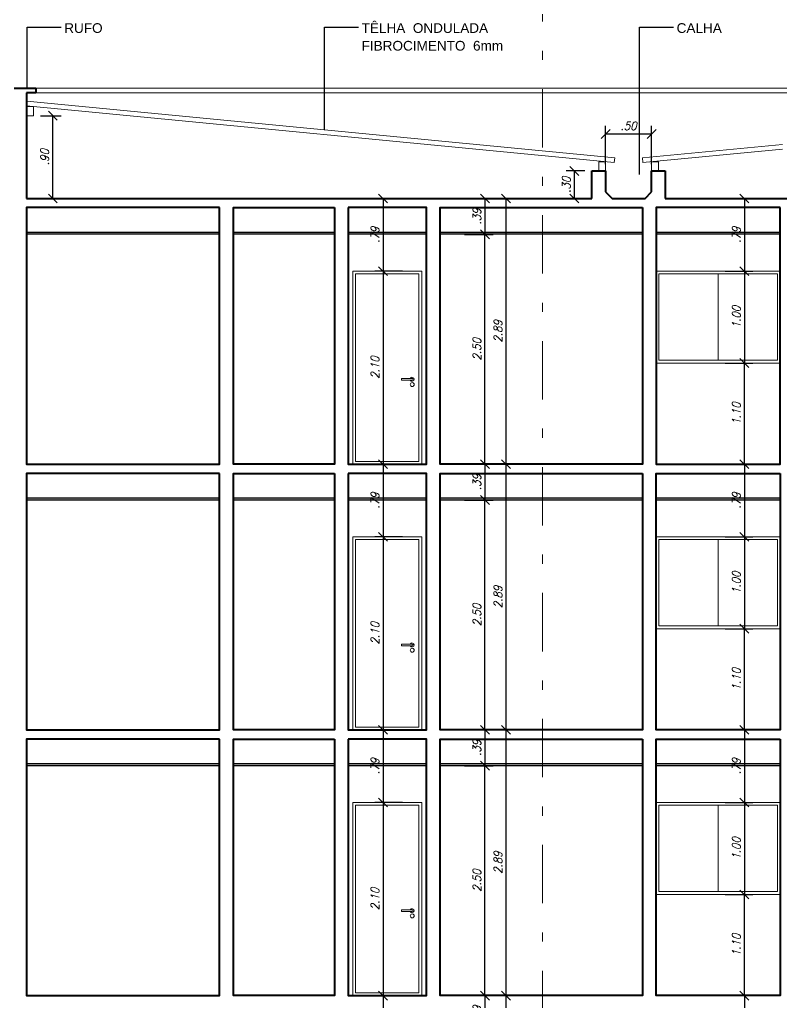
# Model space of a CAD drawing. Header units: millimetres. Extents: x 1865 to 2133, y 1062 to 1142.
# Drawn here: x 1879.64 to 1887.92, y 1119.14 to 1129.83 of the extents above; entities that cross this region are included whole.
import ezdxf

# ---------------------------------------------------------------- set-up
doc = ezdxf.new("R2010")
doc.units = ezdxf.units.MM
doc.header["$PDMODE"] = 35
doc.linetypes.add('DASHDOT', pattern=[25.4, 12.7, -6.35, 0, -6.35])
for name, color, linetype, lineweight in [('COBERTA', 34, 'Continuous', 9), ('Cota', 7, 'Continuous', 9), ('ESQ_INTER', 250, 'Continuous', 9), ('ESQUADRIAS', 250, 'Continuous', 9), ('Plarga', 7, 'Continuous', 40), ('texto', 7, 'Continuous', 13)]:
    doc.layers.add(name, color=color, linetype=linetype, lineweight=lineweight)
doc.layers.add('FÔRRO DE GÊSSO', color=133, linetype='Continuous')
doc.styles.add('arial', font='arial.ttf')
doc.styles.add('romans15', font='romans.shx', dxfattribs={"width": 0.9, "oblique": 15})
doc.dimstyles.new('COTA_50', dxfattribs={"dimscale": 0.5, "dimtxt": 0.181, "dimasz": 0.193, "dimexe": 0.18, "dimexo": 0.15, "dimgap": 0.085, "dimtad": 1, "dimzin": 4, "dimdsep": 46, "dimtxsty": 'romans15', "dimblk1": 'OBLIQUE', "dimblk2": 'OBLIQUE', "dimsah": 1, "dimcen": 0.09, "dimclrd": 256, "dimclre": 256, "dimclrt": 256, "dimadec": 0, "dimazin": 0, "dimtfac": 1, "dimtmove": 2, "dimatfit": 3, "dimldrblk": 'NONE', "dimfxl": 1, "dimtolj": 1, "dimtzin": 1, "dimarcsym": 0})

# ---------------------------------------------------------------- blocks, each defined once
blk = doc.blocks.new('_OBLIQUE')
at = {"color": 0, "linetype": 'ByBlock'}
blk.add_line((-0.5, -0.5), (0.5, 0.5), dxfattribs=at)
blk = doc.blocks.new('*D532')
at = {"layer": 'Cota', "lineweight": -2, "transparency": 16777216}
for p, q in [((1887.312, 1127.092), (1887.612, 1127.092)), ((1887.522, 1127.092), (1887.522, 1126.092)), ((1887.312, 1126.092), (1887.612, 1126.092))]:
    blk.add_line(p, q, dxfattribs=at)
at = {"layer": 'Defpoints', "color": 0, "lineweight": 30, "transparency": 16777216}
for p in [(1887.237, 1127.092), (1887.237, 1126.092), (1887.522, 1126.092)]:
    blk.add_point(p, dxfattribs=at)
at = {"layer": 'Cota', "lineweight": -2, "transparency": 16777216, "xscale": 0.0965, "yscale": 0.0965, "zscale": 0.0965}
for p, rotation in [((1887.522, 1127.092), 90), ((1887.522, 1126.092), 270)]:
    blk.add_blockref('_OBLIQUE', p, dxfattribs=dict(at, rotation=rotation))
at = {"layer": 'Cota', "transparency": 16777216, "insert": (1887.434, 1126.592), "char_height": 0.0905, "attachment_point": 5, "rotation": 90, "style": 'romans15'}
blk.add_mtext('\\A1;1.00', dxfattribs=at)
blk = doc.blocks.new('_None')
blk = doc.blocks.new('*D533')
at = {"layer": 'Cota', "lineweight": -2, "transparency": 16777216}
for p, q in [((1887.312, 1126.092), (1887.612, 1126.092)), ((1887.522, 1124.992), (1887.522, 1126.092)), ((1887.312, 1124.992), (1887.612, 1124.992))]:
    blk.add_line(p, q, dxfattribs=at)
at = {"layer": 'Defpoints', "color": 0, "lineweight": 30, "transparency": 16777216}
for p in [(1887.237, 1126.092), (1887.522, 1126.092), (1887.237, 1124.992)]:
    blk.add_point(p, dxfattribs=at)
at = {"layer": 'Cota', "lineweight": -2, "transparency": 16777216, "xscale": 0.0965, "yscale": 0.0965, "zscale": 0.0965}
for p, rotation in [((1887.522, 1126.092), 90), ((1887.522, 1124.992), 270)]:
    blk.add_blockref('_OBLIQUE', p, dxfattribs=dict(at, rotation=rotation))
at = {"layer": 'Cota', "transparency": 16777216, "insert": (1887.434, 1125.542), "char_height": 0.0905, "attachment_point": 5, "rotation": 90, "style": 'romans15'}
blk.add_mtext('\\A1;1.10', dxfattribs=at)
blk = doc.blocks.new('*D534')
at = {"layer": 'Cota', "lineweight": -2, "transparency": 16777216}
for p, q in [((1887.312, 1127.882), (1887.612, 1127.882)), ((1887.522, 1127.882), (1887.522, 1127.092)), ((1887.312, 1127.092), (1887.612, 1127.092))]:
    blk.add_line(p, q, dxfattribs=at)
at = {"layer": 'Defpoints', "color": 0, "lineweight": 30, "transparency": 16777216}
for p in [(1887.237, 1127.882), (1887.237, 1127.092), (1887.522, 1127.092)]:
    blk.add_point(p, dxfattribs=at)
at = {"layer": 'Cota', "lineweight": -2, "transparency": 16777216, "xscale": 0.0965, "yscale": 0.0965, "zscale": 0.0965}
for p, rotation in [((1887.522, 1127.882), 90), ((1887.522, 1127.092), 270)]:
    blk.add_blockref('_OBLIQUE', p, dxfattribs=dict(at, rotation=rotation))
at = {"layer": 'Cota', "transparency": 16777216, "insert": (1887.434, 1127.487), "char_height": 0.0905, "attachment_point": 5, "rotation": 90, "style": 'romans15'}
blk.add_mtext('\\A1;.79', dxfattribs=at)
blk = doc.blocks.new('*D541')
at = {"layer": 'Cota', "lineweight": -2, "transparency": 16777216}
for p, q in [((1887.312, 1124.202), (1887.612, 1124.202)), ((1887.522, 1124.202), (1887.522, 1123.202)), ((1887.312, 1123.202), (1887.612, 1123.202))]:
    blk.add_line(p, q, dxfattribs=at)
at = {"layer": 'Defpoints', "color": 0, "transparency": 16777216}
for p in [(1887.237, 1124.202), (1887.237, 1123.202), (1887.522, 1123.202)]:
    blk.add_point(p, dxfattribs=at)
at = {"layer": 'Cota', "lineweight": -2, "transparency": 16777216, "xscale": 0.0965, "yscale": 0.0965, "zscale": 0.0965}
for p, rotation in [((1887.522, 1124.202), 90), ((1887.522, 1123.202), 270)]:
    blk.add_blockref('_OBLIQUE', p, dxfattribs=dict(at, rotation=rotation))
at = {"layer": 'Cota', "transparency": 16777216, "insert": (1887.434, 1123.702), "char_height": 0.0905, "attachment_point": 5, "rotation": 90, "style": 'romans15'}
blk.add_mtext('\\A1;1.00', dxfattribs=at)
blk = doc.blocks.new('*D542')
at = {"layer": 'Cota', "lineweight": -2, "transparency": 16777216}
for p, q in [((1887.312, 1123.202), (1887.612, 1123.202)), ((1887.522, 1122.102), (1887.522, 1123.202)), ((1887.312, 1122.102), (1887.612, 1122.102))]:
    blk.add_line(p, q, dxfattribs=at)
at = {"layer": 'Defpoints', "color": 0, "transparency": 16777216}
for p in [(1887.237, 1123.202), (1887.522, 1123.202), (1887.237, 1122.102)]:
    blk.add_point(p, dxfattribs=at)
at = {"layer": 'Cota', "lineweight": -2, "transparency": 16777216, "xscale": 0.0965, "yscale": 0.0965, "zscale": 0.0965}
for p, rotation in [((1887.522, 1123.202), 90), ((1887.522, 1122.102), 270)]:
    blk.add_blockref('_OBLIQUE', p, dxfattribs=dict(at, rotation=rotation))
at = {"layer": 'Cota', "transparency": 16777216, "insert": (1887.434, 1122.652), "char_height": 0.0905, "attachment_point": 5, "rotation": 90, "style": 'romans15'}
blk.add_mtext('\\A1;1.10', dxfattribs=at)
blk = doc.blocks.new('*D543')
at = {"layer": 'Cota', "lineweight": -2, "transparency": 16777216}
for p, q in [((1887.312, 1124.992), (1887.612, 1124.992)), ((1887.522, 1124.992), (1887.522, 1124.202)), ((1887.312, 1124.202), (1887.612, 1124.202))]:
    blk.add_line(p, q, dxfattribs=at)
at = {"layer": 'Defpoints', "color": 0, "transparency": 16777216}
for p in [(1887.237, 1124.992), (1887.237, 1124.202), (1887.522, 1124.202)]:
    blk.add_point(p, dxfattribs=at)
at = {"layer": 'Cota', "lineweight": -2, "transparency": 16777216, "xscale": 0.0965, "yscale": 0.0965, "zscale": 0.0965}
for p, rotation in [((1887.522, 1124.992), 90), ((1887.522, 1124.202), 270)]:
    blk.add_blockref('_OBLIQUE', p, dxfattribs=dict(at, rotation=rotation))
at = {"layer": 'Cota', "transparency": 16777216, "insert": (1887.434, 1124.597), "char_height": 0.0905, "attachment_point": 5, "rotation": 90, "style": 'romans15'}
blk.add_mtext('\\A1;.79', dxfattribs=at)
blk = doc.blocks.new('*D544')
at = {"layer": 'Cota', "lineweight": -2, "transparency": 16777216}
for p, q in [((1887.312, 1121.312), (1887.612, 1121.312)), ((1887.522, 1121.312), (1887.522, 1120.312)), ((1887.312, 1120.312), (1887.612, 1120.312))]:
    blk.add_line(p, q, dxfattribs=at)
at = {"layer": 'Defpoints', "color": 0, "transparency": 16777216}
for p in [(1887.237, 1121.312), (1887.237, 1120.312), (1887.522, 1120.312)]:
    blk.add_point(p, dxfattribs=at)
at = {"layer": 'Cota', "lineweight": -2, "transparency": 16777216, "xscale": 0.0965, "yscale": 0.0965, "zscale": 0.0965}
for p, rotation in [((1887.522, 1121.312), 90), ((1887.522, 1120.312), 270)]:
    blk.add_blockref('_OBLIQUE', p, dxfattribs=dict(at, rotation=rotation))
at = {"layer": 'Cota', "transparency": 16777216, "insert": (1887.434, 1120.812), "char_height": 0.0905, "attachment_point": 5, "rotation": 90, "style": 'romans15'}
blk.add_mtext('\\A1;1.00', dxfattribs=at)
blk = doc.blocks.new('*D545')
at = {"layer": 'Cota', "lineweight": -2, "transparency": 16777216}
for p, q in [((1887.312, 1120.312), (1887.612, 1120.312)), ((1887.522, 1119.212), (1887.522, 1120.312)), ((1887.312, 1119.212), (1887.612, 1119.212))]:
    blk.add_line(p, q, dxfattribs=at)
at = {"layer": 'Defpoints', "color": 0, "transparency": 16777216}
for p in [(1887.237, 1120.312), (1887.522, 1120.312), (1887.237, 1119.212)]:
    blk.add_point(p, dxfattribs=at)
at = {"layer": 'Cota', "lineweight": -2, "transparency": 16777216, "xscale": 0.0965, "yscale": 0.0965, "zscale": 0.0965}
for p, rotation in [((1887.522, 1120.312), 90), ((1887.522, 1119.212), 270)]:
    blk.add_blockref('_OBLIQUE', p, dxfattribs=dict(at, rotation=rotation))
at = {"layer": 'Cota', "transparency": 16777216, "insert": (1887.434, 1119.762), "char_height": 0.0905, "attachment_point": 5, "rotation": 90, "style": 'romans15'}
blk.add_mtext('\\A1;1.10', dxfattribs=at)
blk = doc.blocks.new('*D546')
at = {"layer": 'Cota', "lineweight": -2, "transparency": 16777216}
for p, q in [((1887.312, 1122.102), (1887.612, 1122.102)), ((1887.522, 1122.102), (1887.522, 1121.312)), ((1887.312, 1121.312), (1887.612, 1121.312))]:
    blk.add_line(p, q, dxfattribs=at)
at = {"layer": 'Defpoints', "color": 0, "transparency": 16777216}
for p in [(1887.237, 1122.102), (1887.237, 1121.312), (1887.522, 1121.312)]:
    blk.add_point(p, dxfattribs=at)
at = {"layer": 'Cota', "lineweight": -2, "transparency": 16777216, "xscale": 0.0965, "yscale": 0.0965, "zscale": 0.0965}
for p, rotation in [((1887.522, 1122.102), 90), ((1887.522, 1121.312), 270)]:
    blk.add_blockref('_OBLIQUE', p, dxfattribs=dict(at, rotation=rotation))
at = {"layer": 'Cota', "transparency": 16777216, "insert": (1887.434, 1121.707), "char_height": 0.0905, "attachment_point": 5, "rotation": 90, "style": 'romans15'}
blk.add_mtext('\\A1;.79', dxfattribs=at)
blk = doc.blocks.new('*D549')
at = {"layer": 'Cota', "lineweight": -2, "transparency": 16777216}
for p, q in [((1887.312, 1119.212), (1887.612, 1119.212)), ((1887.522, 1119.212), (1887.522, 1118.422)), ((1887.312, 1118.422), (1887.612, 1118.422))]:
    blk.add_line(p, q, dxfattribs=at)
at = {"layer": 'Defpoints', "color": 0, "transparency": 16777216}
for p in [(1887.237, 1119.212), (1887.237, 1118.422), (1887.522, 1118.422)]:
    blk.add_point(p, dxfattribs=at)
at = {"layer": 'Cota', "lineweight": -2, "transparency": 16777216, "xscale": 0.0965, "yscale": 0.0965, "zscale": 0.0965}
for p, rotation in [((1887.522, 1119.212), 90), ((1887.522, 1118.422), 270)]:
    blk.add_blockref('_OBLIQUE', p, dxfattribs=dict(at, rotation=rotation))
at = {"layer": 'Cota', "transparency": 16777216, "insert": (1887.434, 1118.817), "char_height": 0.0905, "attachment_point": 5, "rotation": 90, "style": 'romans15'}
blk.add_mtext('\\A1;.79', dxfattribs=at)
blk = doc.blocks.new('*D554')
at = {"layer": 'Cota', "lineweight": -2, "transparency": 16777216}
for p, q in [((1884.478, 1119.212), (1884.789, 1119.212)), ((1884.699, 1119.212), (1884.699, 1118.822)), ((1884.478, 1118.822), (1884.789, 1118.822))]:
    blk.add_line(p, q, dxfattribs=at)
at = {"layer": 'Defpoints', "color": 0, "transparency": 16777216}
for p in [(1884.403, 1119.212), (1884.403, 1118.822), (1884.699, 1118.822)]:
    blk.add_point(p, dxfattribs=at)
at = {"layer": 'Cota', "lineweight": -2, "transparency": 16777216, "xscale": 0.0965, "yscale": 0.0965, "zscale": 0.0965}
for p, rotation in [((1884.699, 1119.212), 90), ((1884.699, 1118.822), 270)]:
    blk.add_blockref('_OBLIQUE', p, dxfattribs=dict(at, rotation=rotation))
at = {"layer": 'Cota', "transparency": 16777216, "insert": (1884.611, 1119.017), "char_height": 0.0905, "attachment_point": 5, "rotation": 90, "style": 'romans15'}
blk.add_mtext('\\A1;.39', dxfattribs=at)
blk = doc.blocks.new('*D555')
at = {"layer": 'Cota', "lineweight": -2, "transparency": 16777216}
for p, q in [((1884.774, 1119.212), (1885.019, 1119.212)), ((1884.929, 1116.322), (1884.929, 1119.212)), ((1884.719, 1116.322), (1885.019, 1116.322))]:
    blk.add_line(p, q, dxfattribs=at)
at = {"layer": 'Defpoints', "color": 0, "transparency": 16777216}
for p in [(1884.699, 1119.212), (1884.929, 1119.212), (1884.644, 1116.322)]:
    blk.add_point(p, dxfattribs=at)
at = {"layer": 'Cota', "lineweight": -2, "transparency": 16777216, "xscale": 0.0965, "yscale": 0.0965, "zscale": 0.0965}
for p, rotation in [((1884.929, 1119.212), 90), ((1884.929, 1116.322), 270)]:
    blk.add_blockref('_OBLIQUE', p, dxfattribs=dict(at, rotation=rotation))
at = {"layer": 'Cota', "transparency": 16777216, "insert": (1884.841, 1117.767), "char_height": 0.0905, "attachment_point": 5, "rotation": 90, "style": 'romans15'}
blk.add_mtext('\\A1;2.89', dxfattribs=at)
blk = doc.blocks.new('*D556')
at = {"layer": 'Cota', "lineweight": -2, "transparency": 16777216}
for p, q in [((1884.478, 1121.712), (1884.789, 1121.712)), ((1884.699, 1119.212), (1884.699, 1121.712)), ((1884.489, 1119.212), (1884.789, 1119.212))]:
    blk.add_line(p, q, dxfattribs=at)
at = {"layer": 'Defpoints', "color": 0, "transparency": 16777216}
for p in [(1884.403, 1121.712), (1884.699, 1121.712), (1884.414, 1119.212)]:
    blk.add_point(p, dxfattribs=at)
at = {"layer": 'Cota', "lineweight": -2, "transparency": 16777216, "xscale": 0.0965, "yscale": 0.0965, "zscale": 0.0965}
for p, rotation in [((1884.699, 1121.712), 90), ((1884.699, 1119.212), 270)]:
    blk.add_blockref('_OBLIQUE', p, dxfattribs=dict(at, rotation=rotation))
at = {"layer": 'Cota', "transparency": 16777216, "insert": (1884.611, 1120.462), "char_height": 0.0905, "attachment_point": 5, "rotation": 90, "style": 'romans15'}
blk.add_mtext('\\A1;2.50', dxfattribs=at)
blk = doc.blocks.new('*D557')
at = {"layer": 'Cota', "lineweight": -2, "transparency": 16777216}
for p, q in [((1884.478, 1122.102), (1884.789, 1122.102)), ((1884.699, 1122.102), (1884.699, 1121.712)), ((1884.478, 1121.712), (1884.789, 1121.712))]:
    blk.add_line(p, q, dxfattribs=at)
at = {"layer": 'Defpoints', "color": 0, "transparency": 16777216}
for p in [(1884.403, 1122.102), (1884.403, 1121.712), (1884.699, 1121.712)]:
    blk.add_point(p, dxfattribs=at)
at = {"layer": 'Cota', "lineweight": -2, "transparency": 16777216, "xscale": 0.0965, "yscale": 0.0965, "zscale": 0.0965}
for p, rotation in [((1884.699, 1122.102), 90), ((1884.699, 1121.712), 270)]:
    blk.add_blockref('_OBLIQUE', p, dxfattribs=dict(at, rotation=rotation))
at = {"layer": 'Cota', "transparency": 16777216, "insert": (1884.611, 1121.907), "char_height": 0.0905, "attachment_point": 5, "rotation": 90, "style": 'romans15'}
blk.add_mtext('\\A1;.39', dxfattribs=at)
blk = doc.blocks.new('*D558')
at = {"layer": 'Cota', "lineweight": -2, "transparency": 16777216}
for p, q in [((1884.774, 1122.102), (1885.019, 1122.102)), ((1884.929, 1119.212), (1884.929, 1122.102)), ((1884.719, 1119.212), (1885.019, 1119.212))]:
    blk.add_line(p, q, dxfattribs=at)
at = {"layer": 'Defpoints', "color": 0, "transparency": 16777216}
for p in [(1884.699, 1122.102), (1884.929, 1122.102), (1884.644, 1119.212)]:
    blk.add_point(p, dxfattribs=at)
at = {"layer": 'Cota', "lineweight": -2, "transparency": 16777216, "xscale": 0.0965, "yscale": 0.0965, "zscale": 0.0965}
for p, rotation in [((1884.929, 1122.102), 90), ((1884.929, 1119.212), 270)]:
    blk.add_blockref('_OBLIQUE', p, dxfattribs=dict(at, rotation=rotation))
at = {"layer": 'Cota', "transparency": 16777216, "insert": (1884.841, 1120.657), "char_height": 0.0905, "attachment_point": 5, "rotation": 90, "style": 'romans15'}
blk.add_mtext('\\A1;2.89', dxfattribs=at)
blk = doc.blocks.new('*D559')
at = {"layer": 'Cota', "lineweight": -2, "transparency": 16777216}
for p, q in [((1884.478, 1124.602), (1884.789, 1124.602)), ((1884.699, 1122.102), (1884.699, 1124.602)), ((1884.489, 1122.102), (1884.789, 1122.102))]:
    blk.add_line(p, q, dxfattribs=at)
at = {"layer": 'Defpoints', "color": 0, "transparency": 16777216}
for p in [(1884.403, 1124.602), (1884.699, 1124.602), (1884.414, 1122.102)]:
    blk.add_point(p, dxfattribs=at)
at = {"layer": 'Cota', "lineweight": -2, "transparency": 16777216, "xscale": 0.0965, "yscale": 0.0965, "zscale": 0.0965}
for p, rotation in [((1884.699, 1124.602), 90), ((1884.699, 1122.102), 270)]:
    blk.add_blockref('_OBLIQUE', p, dxfattribs=dict(at, rotation=rotation))
at = {"layer": 'Cota', "transparency": 16777216, "insert": (1884.611, 1123.352), "char_height": 0.0905, "attachment_point": 5, "rotation": 90, "style": 'romans15'}
blk.add_mtext('\\A1;2.50', dxfattribs=at)
blk = doc.blocks.new('*D560')
at = {"layer": 'Cota', "lineweight": -2, "transparency": 16777216}
for p, q in [((1884.478, 1124.992), (1884.789, 1124.992)), ((1884.699, 1124.992), (1884.699, 1124.602)), ((1884.478, 1124.602), (1884.789, 1124.602))]:
    blk.add_line(p, q, dxfattribs=at)
at = {"layer": 'Defpoints', "color": 0, "transparency": 16777216}
for p in [(1884.403, 1124.992), (1884.403, 1124.602), (1884.699, 1124.602)]:
    blk.add_point(p, dxfattribs=at)
at = {"layer": 'Cota', "lineweight": -2, "transparency": 16777216, "xscale": 0.0965, "yscale": 0.0965, "zscale": 0.0965}
for p, rotation in [((1884.699, 1124.992), 90), ((1884.699, 1124.602), 270)]:
    blk.add_blockref('_OBLIQUE', p, dxfattribs=dict(at, rotation=rotation))
at = {"layer": 'Cota', "transparency": 16777216, "insert": (1884.611, 1124.797), "char_height": 0.0905, "attachment_point": 5, "rotation": 90, "style": 'romans15'}
blk.add_mtext('\\A1;.39', dxfattribs=at)
blk = doc.blocks.new('*D561')
at = {"layer": 'Cota', "lineweight": -2, "transparency": 16777216}
for p, q in [((1884.774, 1124.992), (1885.019, 1124.992)), ((1884.929, 1122.102), (1884.929, 1124.992)), ((1884.719, 1122.102), (1885.019, 1122.102))]:
    blk.add_line(p, q, dxfattribs=at)
at = {"layer": 'Defpoints', "color": 0, "transparency": 16777216}
for p in [(1884.699, 1124.992), (1884.929, 1124.992), (1884.644, 1122.102)]:
    blk.add_point(p, dxfattribs=at)
at = {"layer": 'Cota', "lineweight": -2, "transparency": 16777216, "xscale": 0.0965, "yscale": 0.0965, "zscale": 0.0965}
for p, rotation in [((1884.929, 1124.992), 90), ((1884.929, 1122.102), 270)]:
    blk.add_blockref('_OBLIQUE', p, dxfattribs=dict(at, rotation=rotation))
at = {"layer": 'Cota', "transparency": 16777216, "insert": (1884.841, 1123.547), "char_height": 0.0905, "attachment_point": 5, "rotation": 90, "style": 'romans15'}
blk.add_mtext('\\A1;2.89', dxfattribs=at)
blk = doc.blocks.new('*D568')
at = {"layer": 'Cota', "lineweight": -2, "transparency": 16777216}
for p, q in [((1884.478, 1127.492), (1884.789, 1127.492)), ((1884.699, 1124.992), (1884.699, 1127.492)), ((1884.489, 1124.992), (1884.789, 1124.992))]:
    blk.add_line(p, q, dxfattribs=at)
at = {"layer": 'Defpoints', "color": 0, "lineweight": 30, "transparency": 16777216}
for p in [(1884.403, 1127.492), (1884.699, 1127.492), (1884.414, 1124.992)]:
    blk.add_point(p, dxfattribs=at)
at = {"layer": 'Cota', "lineweight": -2, "transparency": 16777216, "xscale": 0.0965, "yscale": 0.0965, "zscale": 0.0965}
for p, rotation in [((1884.699, 1127.492), 90), ((1884.699, 1124.992), 270)]:
    blk.add_blockref('_OBLIQUE', p, dxfattribs=dict(at, rotation=rotation))
at = {"layer": 'Cota', "transparency": 16777216, "insert": (1884.611, 1126.242), "char_height": 0.0905, "attachment_point": 5, "rotation": 90, "style": 'romans15'}
blk.add_mtext('\\A1;2.50', dxfattribs=at)
blk = doc.blocks.new('*D569')
at = {"layer": 'Cota', "lineweight": -2, "transparency": 16777216}
for p, q in [((1884.478, 1127.882), (1884.789, 1127.882)), ((1884.699, 1127.882), (1884.699, 1127.492)), ((1884.478, 1127.492), (1884.789, 1127.492))]:
    blk.add_line(p, q, dxfattribs=at)
at = {"layer": 'Defpoints', "color": 0, "lineweight": 30, "transparency": 16777216}
for p in [(1884.403, 1127.882), (1884.403, 1127.492), (1884.699, 1127.492)]:
    blk.add_point(p, dxfattribs=at)
at = {"layer": 'Cota', "lineweight": -2, "transparency": 16777216, "xscale": 0.0965, "yscale": 0.0965, "zscale": 0.0965}
for p, rotation in [((1884.699, 1127.882), 90), ((1884.699, 1127.492), 270)]:
    blk.add_blockref('_OBLIQUE', p, dxfattribs=dict(at, rotation=rotation))
at = {"layer": 'Cota', "transparency": 16777216, "insert": (1884.611, 1127.687), "char_height": 0.0905, "attachment_point": 5, "rotation": 90, "style": 'romans15'}
blk.add_mtext('\\A1;.39', dxfattribs=at)
blk = doc.blocks.new('*D570')
at = {"layer": 'Cota', "lineweight": -2, "transparency": 16777216}
for p, q in [((1884.774, 1127.882), (1885.019, 1127.882)), ((1884.929, 1124.992), (1884.929, 1127.882)), ((1884.719, 1124.992), (1885.019, 1124.992))]:
    blk.add_line(p, q, dxfattribs=at)
at = {"layer": 'Defpoints', "color": 0, "lineweight": 30, "transparency": 16777216}
for p in [(1884.699, 1127.882), (1884.929, 1127.882), (1884.644, 1124.992)]:
    blk.add_point(p, dxfattribs=at)
at = {"layer": 'Cota', "lineweight": -2, "transparency": 16777216, "xscale": 0.0965, "yscale": 0.0965, "zscale": 0.0965}
for p, rotation in [((1884.929, 1127.882), 90), ((1884.929, 1124.992), 270)]:
    blk.add_blockref('_OBLIQUE', p, dxfattribs=dict(at, rotation=rotation))
at = {"layer": 'Cota', "transparency": 16777216, "insert": (1884.841, 1126.437), "char_height": 0.0905, "attachment_point": 5, "rotation": 90, "style": 'romans15'}
blk.add_mtext('\\A1;2.89', dxfattribs=at)
blk = doc.blocks.new('*D574')
at = {"layer": 'Cota', "lineweight": -2, "transparency": 16777216}
for p, q in [((1883.802, 1127.092), (1883.501, 1127.092)), ((1883.591, 1127.092), (1883.591, 1124.992)), ((1883.802, 1124.992), (1883.501, 1124.992))]:
    blk.add_line(p, q, dxfattribs=at)
at = {"layer": 'Defpoints', "color": 0, "lineweight": 30, "transparency": 16777216}
for p in [(1883.877, 1127.092), (1883.591, 1124.992), (1883.877, 1124.992)]:
    blk.add_point(p, dxfattribs=at)
at = {"layer": 'Cota', "lineweight": -2, "transparency": 16777216, "xscale": 0.0965, "yscale": 0.0965, "zscale": 0.0965}
for p, rotation in [((1883.591, 1127.092), 90), ((1883.591, 1124.992), 270)]:
    blk.add_blockref('_OBLIQUE', p, dxfattribs=dict(at, rotation=rotation))
at = {"layer": 'Cota', "transparency": 16777216, "insert": (1883.503, 1126.042), "char_height": 0.0905, "attachment_point": 5, "rotation": 90, "style": 'romans15'}
blk.add_mtext('\\A1;2.10', dxfattribs=at)
blk = doc.blocks.new('*D575')
at = {"layer": 'Cota', "lineweight": -2, "transparency": 16777216}
for p, q in [((1883.802, 1127.882), (1883.501, 1127.882)), ((1883.591, 1127.882), (1883.591, 1127.092)), ((1883.802, 1127.092), (1883.501, 1127.092))]:
    blk.add_line(p, q, dxfattribs=at)
at = {"layer": 'Defpoints', "color": 0, "lineweight": 30, "transparency": 16777216}
for p in [(1883.877, 1127.882), (1883.591, 1127.092), (1883.877, 1127.092)]:
    blk.add_point(p, dxfattribs=at)
at = {"layer": 'Cota', "lineweight": -2, "transparency": 16777216, "xscale": 0.0965, "yscale": 0.0965, "zscale": 0.0965}
for p, rotation in [((1883.591, 1127.882), 90), ((1883.591, 1127.092), 270)]:
    blk.add_blockref('_OBLIQUE', p, dxfattribs=dict(at, rotation=rotation))
at = {"layer": 'Cota', "transparency": 16777216, "insert": (1883.503, 1127.487), "char_height": 0.0905, "attachment_point": 5, "rotation": 90, "style": 'romans15'}
blk.add_mtext('\\A1;.79', dxfattribs=at)
blk = doc.blocks.new('*D580')
at = {"layer": 'Cota', "lineweight": -2, "transparency": 16777216}
for p, q in [((1883.802, 1124.202), (1883.501, 1124.202)), ((1883.591, 1124.202), (1883.591, 1122.102)), ((1883.802, 1122.102), (1883.501, 1122.102))]:
    blk.add_line(p, q, dxfattribs=at)
at = {"layer": 'Defpoints', "color": 0, "transparency": 16777216}
for p in [(1883.877, 1124.202), (1883.591, 1122.102), (1883.877, 1122.102)]:
    blk.add_point(p, dxfattribs=at)
at = {"layer": 'Cota', "lineweight": -2, "transparency": 16777216, "xscale": 0.0965, "yscale": 0.0965, "zscale": 0.0965}
for p, rotation in [((1883.591, 1124.202), 90), ((1883.591, 1122.102), 270)]:
    blk.add_blockref('_OBLIQUE', p, dxfattribs=dict(at, rotation=rotation))
at = {"layer": 'Cota', "transparency": 16777216, "insert": (1883.503, 1123.152), "char_height": 0.0905, "attachment_point": 5, "rotation": 90, "style": 'romans15'}
blk.add_mtext('\\A1;2.10', dxfattribs=at)
blk = doc.blocks.new('*D581')
at = {"layer": 'Cota', "lineweight": -2, "transparency": 16777216}
for p, q in [((1883.802, 1124.992), (1883.501, 1124.992)), ((1883.591, 1124.992), (1883.591, 1124.202)), ((1883.802, 1124.202), (1883.501, 1124.202))]:
    blk.add_line(p, q, dxfattribs=at)
at = {"layer": 'Defpoints', "color": 0, "transparency": 16777216}
for p in [(1883.877, 1124.992), (1883.591, 1124.202), (1883.877, 1124.202)]:
    blk.add_point(p, dxfattribs=at)
at = {"layer": 'Cota', "lineweight": -2, "transparency": 16777216, "xscale": 0.0965, "yscale": 0.0965, "zscale": 0.0965}
for p, rotation in [((1883.591, 1124.992), 90), ((1883.591, 1124.202), 270)]:
    blk.add_blockref('_OBLIQUE', p, dxfattribs=dict(at, rotation=rotation))
at = {"layer": 'Cota', "transparency": 16777216, "insert": (1883.503, 1124.597), "char_height": 0.0905, "attachment_point": 5, "rotation": 90, "style": 'romans15'}
blk.add_mtext('\\A1;.79', dxfattribs=at)
blk = doc.blocks.new('*D582')
at = {"layer": 'Cota', "lineweight": -2, "transparency": 16777216}
for p, q in [((1883.802, 1121.312), (1883.501, 1121.312)), ((1883.591, 1121.312), (1883.591, 1119.212)), ((1883.802, 1119.212), (1883.501, 1119.212))]:
    blk.add_line(p, q, dxfattribs=at)
at = {"layer": 'Defpoints', "color": 0, "transparency": 16777216}
for p in [(1883.877, 1121.312), (1883.591, 1119.212), (1883.877, 1119.212)]:
    blk.add_point(p, dxfattribs=at)
at = {"layer": 'Cota', "lineweight": -2, "transparency": 16777216, "xscale": 0.0965, "yscale": 0.0965, "zscale": 0.0965}
for p, rotation in [((1883.591, 1121.312), 90), ((1883.591, 1119.212), 270)]:
    blk.add_blockref('_OBLIQUE', p, dxfattribs=dict(at, rotation=rotation))
at = {"layer": 'Cota', "transparency": 16777216, "insert": (1883.503, 1120.262), "char_height": 0.0905, "attachment_point": 5, "rotation": 90, "style": 'romans15'}
blk.add_mtext('\\A1;2.10', dxfattribs=at)
blk = doc.blocks.new('*D583')
at = {"layer": 'Cota', "lineweight": -2, "transparency": 16777216}
for p, q in [((1883.802, 1122.102), (1883.501, 1122.102)), ((1883.591, 1122.102), (1883.591, 1121.312)), ((1883.802, 1121.312), (1883.501, 1121.312))]:
    blk.add_line(p, q, dxfattribs=at)
at = {"layer": 'Defpoints', "color": 0, "transparency": 16777216}
for p in [(1883.877, 1122.102), (1883.591, 1121.312), (1883.877, 1121.312)]:
    blk.add_point(p, dxfattribs=at)
at = {"layer": 'Cota', "lineweight": -2, "transparency": 16777216, "xscale": 0.0965, "yscale": 0.0965, "zscale": 0.0965}
for p, rotation in [((1883.591, 1122.102), 90), ((1883.591, 1121.312), 270)]:
    blk.add_blockref('_OBLIQUE', p, dxfattribs=dict(at, rotation=rotation))
at = {"layer": 'Cota', "transparency": 16777216, "insert": (1883.503, 1121.707), "char_height": 0.0905, "attachment_point": 5, "rotation": 90, "style": 'romans15'}
blk.add_mtext('\\A1;.79', dxfattribs=at)
blk = doc.blocks.new('*D585')
at = {"layer": 'Cota', "lineweight": -2, "transparency": 16777216}
for p, q in [((1883.802, 1119.212), (1883.501, 1119.212)), ((1883.591, 1119.212), (1883.591, 1118.422)), ((1883.802, 1118.422), (1883.501, 1118.422))]:
    blk.add_line(p, q, dxfattribs=at)
at = {"layer": 'Defpoints', "color": 0, "transparency": 16777216}
for p in [(1883.877, 1119.212), (1883.591, 1118.422), (1883.877, 1118.422)]:
    blk.add_point(p, dxfattribs=at)
at = {"layer": 'Cota', "lineweight": -2, "transparency": 16777216, "xscale": 0.0965, "yscale": 0.0965, "zscale": 0.0965}
for p, rotation in [((1883.591, 1119.212), 90), ((1883.591, 1118.422), 270)]:
    blk.add_blockref('_OBLIQUE', p, dxfattribs=dict(at, rotation=rotation))
at = {"layer": 'Cota', "transparency": 16777216, "insert": (1883.503, 1118.817), "char_height": 0.0905, "attachment_point": 5, "rotation": 90, "style": 'romans15'}
blk.add_mtext('\\A1;.79', dxfattribs=at)
blk = doc.blocks.new('*D600')
at = {"layer": 'Cota', "lineweight": -2, "transparency": 16777216}
for p, q in [((1885.787, 1128.182), (1885.582, 1128.182)), ((1885.672, 1127.882), (1885.672, 1128.182)), ((1885.462, 1127.882), (1885.762, 1127.882))]:
    blk.add_line(p, q, dxfattribs=at)
at = {"layer": 'Defpoints', "color": 0, "lineweight": 30, "transparency": 16777216}
for p in [(1885.672, 1128.182), (1885.862, 1128.182), (1885.387, 1127.882)]:
    blk.add_point(p, dxfattribs=at)
at = {"layer": 'Cota', "lineweight": -2, "transparency": 16777216, "xscale": 0.0965, "yscale": 0.0965, "zscale": 0.0965}
for p, rotation in [((1885.672, 1128.182), 90), ((1885.672, 1127.882), 270)]:
    blk.add_blockref('_OBLIQUE', p, dxfattribs=dict(at, rotation=rotation))
at = {"layer": 'Cota', "transparency": 16777216, "insert": (1885.584, 1128.032), "char_height": 0.0905, "attachment_point": 5, "rotation": 90, "style": 'romans15'}
blk.add_mtext('\\A1;.30', dxfattribs=at)
blk = doc.blocks.new('*D601')
at = {"layer": 'Cota', "lineweight": -2, "transparency": 16777216}
for p, q in [((1879.862, 1128.782), (1880.087, 1128.782)), ((1879.997, 1127.882), (1879.997, 1128.782)), ((1879.787, 1127.882), (1880.087, 1127.882))]:
    blk.add_line(p, q, dxfattribs=at)
at = {"layer": 'Defpoints', "color": 0, "lineweight": 30, "transparency": 16777216}
for p in [(1879.787, 1128.782), (1879.997, 1128.782), (1879.712, 1127.882)]:
    blk.add_point(p, dxfattribs=at)
at = {"layer": 'Cota', "lineweight": -2, "transparency": 16777216, "xscale": 0.0965, "yscale": 0.0965, "zscale": 0.0965}
for p, rotation in [((1879.997, 1128.782), 90), ((1879.997, 1127.882), 270)]:
    blk.add_blockref('_OBLIQUE', p, dxfattribs=dict(at, rotation=rotation))
at = {"layer": 'Cota', "transparency": 16777216, "insert": (1879.909, 1128.332), "char_height": 0.0905, "attachment_point": 5, "rotation": 90, "style": 'romans15'}
blk.add_mtext('\\A1;.90', dxfattribs=at)
blk = doc.blocks.new('*D602')
at = {"layer": 'Cota', "lineweight": -2, "transparency": 16777216}
for p, q in [((1886.012, 1128.257), (1886.012, 1128.674)), ((1886.512, 1128.257), (1886.512, 1128.674)), ((1886.012, 1128.584), (1886.512, 1128.584))]:
    blk.add_line(p, q, dxfattribs=at)
at = {"layer": 'Defpoints', "color": 0, "lineweight": 30, "transparency": 16777216}
for p in [(1886.512, 1128.584), (1886.012, 1128.182), (1886.512, 1128.182)]:
    blk.add_point(p, dxfattribs=at)
at = {"layer": 'Cota', "lineweight": -2, "transparency": 16777216, "xscale": 0.0965, "yscale": 0.0965, "zscale": 0.0965}
for p, rotation in [((1886.012, 1128.584), 180.0000000001043), ((1886.512, 1128.584), 1.042204158021965e-10)]:
    blk.add_blockref('_OBLIQUE', p, dxfattribs=dict(at, rotation=rotation))
at = {"layer": 'Cota', "transparency": 16777216, "insert": (1886.262, 1128.672), "char_height": 0.0905, "attachment_point": 5, "style": 'romans15'}
blk.add_mtext('\\A1;.50', dxfattribs=at)

msp = doc.modelspace()

# ---------------------------------------------------------------- hatches: boundary and pattern name
at = {"layer": 'FÔRRO DE GÊSSO'}
h = msp.add_hatch(color=256, dxfattribs=at)
h.dxf.hatch_style = 1
h.paths.add_polyline_path([(1884.0616, 1127.5124), (1883.2116, 1127.5124), (1883.2116, 1127.4924), (1884.0616, 1127.4924)])
h.paths.add_polyline_path([(1883.5857, 1127.3741), (1883.5857, 1127.5724), (1883.4578, 1127.6067), (1883.4578, 1127.4083)], flags=9)
h = msp.add_hatch(color=256, dxfattribs=at)
h.dxf.hatch_style = 1
h.paths.add_polyline_path([(1887.9116, 1127.5124), (1886.5616, 1127.5124), (1886.5616, 1127.4924), (1887.9116, 1127.4924)])
h.paths.add_polyline_path([(1887.5166, 1127.3741), (1887.5166, 1127.5724), (1887.3887, 1127.6067), (1887.3887, 1127.4083)], flags=9)
h = msp.add_hatch(color=256, dxfattribs=at)
h.dxf.hatch_style = 1
h.paths.add_polyline_path([(1883.0616, 1127.5124), (1881.9616, 1127.5124), (1881.9616, 1127.4924), (1883.0616, 1127.4924)])
h.paths.add_polyline_path([(1881.8116, 1127.5124), (1879.7116, 1127.5124), (1879.7116, 1127.4924), (1881.8116, 1127.4924)])
h = msp.add_hatch(color=256, dxfattribs=at)
h.dxf.hatch_style = 1
h.paths.add_polyline_path([(1886.4116, 1127.5124), (1884.2116, 1127.5124), (1884.2116, 1127.4924), (1886.4116, 1127.4924)])
h = msp.add_hatch(color=256, dxfattribs=at)
h.dxf.hatch_style = 1
h.paths.add_polyline_path([(1884.0616, 1124.6224), (1883.2116, 1124.6224), (1883.2116, 1124.6024), (1884.0616, 1124.6024)])
h.paths.add_polyline_path([(1883.5857, 1124.4841), (1883.5857, 1124.6824), (1883.4578, 1124.7167), (1883.4578, 1124.5183)], flags=9)
h = msp.add_hatch(color=256, dxfattribs=at)
h.dxf.hatch_style = 1
h.paths.add_polyline_path([(1887.9116, 1124.6224), (1886.5616, 1124.6224), (1886.5616, 1124.6024), (1887.9116, 1124.6024)])
h.paths.add_polyline_path([(1887.5166, 1124.4841), (1887.5166, 1124.6824), (1887.3887, 1124.7167), (1887.3887, 1124.5183)], flags=9)
h = msp.add_hatch(color=256, dxfattribs=at)
h.dxf.hatch_style = 1
h.paths.add_polyline_path([(1883.0616, 1124.6224), (1881.9616, 1124.6224), (1881.9616, 1124.6024), (1883.0616, 1124.6024)])
h.paths.add_polyline_path([(1881.8116, 1124.6224), (1879.7116, 1124.6224), (1879.7116, 1124.6024), (1881.8116, 1124.6024)])
h = msp.add_hatch(color=256, dxfattribs=at)
h.dxf.hatch_style = 1
h.paths.add_polyline_path([(1886.4116, 1124.6224), (1884.2116, 1124.6224), (1884.2116, 1124.6024), (1886.4116, 1124.6024)])
h = msp.add_hatch(color=256, dxfattribs=at)
h.dxf.hatch_style = 1
h.paths.add_polyline_path([(1884.0616, 1121.7324), (1883.2116, 1121.7324), (1883.2116, 1121.7124), (1884.0616, 1121.7124)])
h.paths.add_polyline_path([(1883.5857, 1121.5941), (1883.5857, 1121.7924), (1883.4578, 1121.8267), (1883.4578, 1121.6283)], flags=9)
h = msp.add_hatch(color=256, dxfattribs=at)
h.dxf.hatch_style = 1
h.paths.add_polyline_path([(1887.9116, 1121.7324), (1886.5616, 1121.7324), (1886.5616, 1121.7124), (1887.9116, 1121.7124)])
h.paths.add_polyline_path([(1887.5166, 1121.5941), (1887.5166, 1121.7924), (1887.3887, 1121.8267), (1887.3887, 1121.6283)], flags=9)
h = msp.add_hatch(color=256, dxfattribs=at)
h.dxf.hatch_style = 1
h.paths.add_polyline_path([(1883.0616, 1121.7324), (1881.9616, 1121.7324), (1881.9616, 1121.7124), (1883.0616, 1121.7124)])
h.paths.add_polyline_path([(1881.8116, 1121.7324), (1879.7116, 1121.7324), (1879.7116, 1121.7124), (1881.8116, 1121.7124)])
h = msp.add_hatch(color=256, dxfattribs=at)
h.dxf.hatch_style = 1
h.paths.add_polyline_path([(1886.4116, 1121.7324), (1884.2116, 1121.7324), (1884.2116, 1121.7124), (1886.4116, 1121.7124)])

# ---------------------------------------------------------------- linework, layer by layer
at = {"linetype": 'DASHDOT', "lineweight": 9, "ltscale": 0.05}
msp.add_lwpolyline([(1885.3258, 1109.2563), (1885.3258, 1130.7808)], dxfattribs=at)
for points in [[(1879.718, 1129.0824), (1879.718, 1129.7445), (1880.0887, 1129.7445)], [(1882.9534, 1128.6274), (1882.9534, 1129.7445), (1883.3241, 1129.7445)], [(1886.3811, 1128.1424), (1886.3811, 1129.7445), (1886.7518, 1129.7445)]]:
    msp.add_lwpolyline(points)
at = {"lineweight": 5}
for points in [[(1879.8116, 1129.0824), (1894.9116, 1129.0824)], [(1894.9116, 1129.0324), (1879.8116, 1129.0324)], [(1879.7866, 1128.7824), (1879.7866, 1128.8824), (1879.7116, 1128.8824), (1879.7116, 1128.7824), (1879.7866, 1128.7824)], [(1886.0116, 1128.1824), (1886.0116, 1128.2824), (1885.9366, 1128.2824), (1885.9366, 1128.1824), (1886.0116, 1128.1824)], [(1886.5866, 1128.1824), (1886.5866, 1128.2824), (1886.5116, 1128.2824), (1886.5116, 1128.1824), (1886.5866, 1128.1824)]]:
    msp.add_lwpolyline(points, dxfattribs=at)
at = {"layer": 'COBERTA'}
msp.add_lwpolyline([(1879.7164, 1128.9394), (1879.7116, 1128.8897), (1886.1068, 1128.2733), (1886.1116, 1128.323)], close=True, dxfattribs=at)
msp.add_lwpolyline([(1887.9366, 1128.4198), (1886.4164, 1128.2733), (1886.4116, 1128.323), (1887.9366, 1128.47)], dxfattribs=at)
at = {"layer": 'ESQ_INTER'}
for points in [[(1887.9116, 1127.0924), (1886.5616, 1127.0924), (1886.5616, 1126.0924), (1887.9116, 1126.0924)], [(1887.8816, 1127.0624), (1886.5916, 1127.0624), (1886.5916, 1126.1224), (1887.8816, 1126.1224)], [(1887.9116, 1124.2024), (1886.5616, 1124.2024), (1886.5616, 1123.2024), (1887.9116, 1123.2024)], [(1887.8816, 1124.1724), (1886.5916, 1124.1724), (1886.5916, 1123.2324), (1887.8816, 1123.2324)], [(1887.9116, 1121.3124), (1886.5616, 1121.3124), (1886.5616, 1120.3124), (1887.9116, 1120.3124)], [(1887.8816, 1121.2824), (1886.5916, 1121.2824), (1886.5916, 1120.3424), (1887.8816, 1120.3424)]]:
    msp.add_lwpolyline(points, close=True, dxfattribs=at)
for points in [[(1887.2366, 1127.0624), (1887.2366, 1126.1224)], [(1887.2366, 1124.1724), (1887.2366, 1123.2324)], [(1887.2366, 1121.2824), (1887.2366, 1120.3424)]]:
    msp.add_lwpolyline(points, dxfattribs=at)
at = {"layer": 'ESQUADRIAS', "ltscale": 0.02}
for p, q in [((1883.9066, 1125.9254), (1883.7896, 1125.9254)), ((1883.9066, 1125.9054), (1883.7896, 1125.9054)), ((1883.9066, 1123.0354), (1883.7896, 1123.0354)), ((1883.9066, 1123.0154), (1883.7896, 1123.0154)), ((1883.9066, 1120.1454), (1883.7896, 1120.1454)), ((1883.9066, 1120.1254), (1883.7896, 1120.1254))]:
    msp.add_line(p, q, dxfattribs=at)
at = {"layer": 'ESQUADRIAS'}
for points in [[(1883.2616, 1124.9924), (1884.0116, 1124.9924), (1884.0116, 1127.0924), (1883.2616, 1127.0924)], [(1883.2916, 1125.0224), (1883.9816, 1125.0224), (1883.9816, 1127.0624), (1883.2916, 1127.0624)], [(1883.2616, 1122.1024), (1884.0116, 1122.1024), (1884.0116, 1124.2024), (1883.2616, 1124.2024)], [(1883.2916, 1122.1324), (1883.9816, 1122.1324), (1883.9816, 1124.1724), (1883.2916, 1124.1724)], [(1883.2616, 1119.2124), (1884.0116, 1119.2124), (1884.0116, 1121.3124), (1883.2616, 1121.3124)], [(1883.2916, 1119.2424), (1883.9816, 1119.2424), (1883.9816, 1121.2824), (1883.2916, 1121.2824)]]:
    msp.add_lwpolyline(points, close=True, dxfattribs=at)
for points in [[(1883.7896, 1125.9054), (1883.7896, 1125.9254)], [(1883.7896, 1123.0154), (1883.7896, 1123.0354)], [(1883.7896, 1120.1254), (1883.7896, 1120.1454)]]:
    msp.add_lwpolyline(points, dxfattribs=at)
at = {"layer": 'ESQUADRIAS', "ltscale": 0.02}
for centre in [(1883.9081, 1125.8587), (1883.9081, 1122.9687), (1883.9081, 1120.0787)]:
    msp.add_circle(centre, 0.0215, dxfattribs=at)
for centre, radius, start, end in [((1883.9066, 1125.9154), 0.0218, 207.32571, 152.67429), ((1883.9066, 1125.9154), 0.01, 270, 90), ((1883.9066, 1123.0254), 0.0218, 207.32571, 152.67429), ((1883.9066, 1123.0254), 0.01, 270, 90), ((1883.9066, 1120.1354), 0.0218, 207.32571, 152.67429), ((1883.9066, 1120.1354), 0.01, 270, 90)]:
    msp.add_arc(centre, radius, start, end, dxfattribs=at)
at = {"layer": 'FÔRRO DE GÊSSO'}
for points in [[(1881.8116, 1127.5124), (1879.7116, 1127.5124)], [(1881.8116, 1127.4924), (1879.7116, 1127.4924)], [(1883.0616, 1127.5124), (1881.9616, 1127.5124)], [(1883.0616, 1127.4924), (1881.9616, 1127.4924)], [(1884.0616, 1127.5124), (1883.2116, 1127.5124)], [(1884.0616, 1127.4924), (1883.2116, 1127.4924)], [(1886.4116, 1127.5124), (1884.2116, 1127.5124)], [(1886.4116, 1127.4924), (1884.2116, 1127.4924)], [(1887.9116, 1127.5124), (1886.5616, 1127.5124)], [(1887.9116, 1127.4924), (1886.5616, 1127.4924)], [(1881.8116, 1124.6224), (1879.7116, 1124.6224)], [(1881.8116, 1124.6024), (1879.7116, 1124.6024)], [(1883.0616, 1124.6224), (1881.9616, 1124.6224)], [(1883.0616, 1124.6024), (1881.9616, 1124.6024)], [(1884.0616, 1124.6224), (1883.2116, 1124.6224)], [(1884.0616, 1124.6024), (1883.2116, 1124.6024)], [(1886.4116, 1124.6224), (1884.2116, 1124.6224)], [(1886.4116, 1124.6024), (1884.2116, 1124.6024)], [(1887.9116, 1124.6224), (1886.5616, 1124.6224)], [(1887.9116, 1124.6024), (1886.5616, 1124.6024)], [(1881.8116, 1121.7324), (1879.7116, 1121.7324)], [(1883.0616, 1121.7324), (1881.9616, 1121.7324)], [(1884.0616, 1121.7324), (1883.2116, 1121.7324)], [(1886.4116, 1121.7324), (1884.2116, 1121.7324)], [(1887.9116, 1121.7324), (1886.5616, 1121.7324)], [(1881.8116, 1121.7124), (1879.7116, 1121.7124)], [(1883.0616, 1121.7124), (1881.9616, 1121.7124)], [(1884.0616, 1121.7124), (1883.2116, 1121.7124)], [(1886.4116, 1121.7124), (1884.2116, 1121.7124)], [(1887.9116, 1121.7124), (1886.5616, 1121.7124)]]:
    msp.add_lwpolyline(points, dxfattribs=at)
at = {"layer": 'Plarga'}
for p, q in [((1879.5616, 1129.0824), (1879.8116, 1129.0824)), ((1879.8116, 1129.0324), (1879.7116, 1129.0324)), ((1879.7116, 1129.0324), (1879.7116, 1127.8824)), ((1879.8116, 1129.0824), (1879.8116, 1129.0324)), ((1885.8616, 1127.8824), (1885.8616, 1128.1824)), ((1885.8616, 1128.1824), (1886.0116, 1128.1824)), ((1886.0116, 1128.1824), (1886.0116, 1127.9532)), ((1886.5116, 1127.9532), (1886.5116, 1128.1824)), ((1886.5116, 1128.1824), (1886.5116, 1128.1824)), ((1886.5116, 1128.1824), (1886.6616, 1128.1824)), ((1886.6616, 1128.1824), (1886.6616, 1127.8824)), ((1886.0116, 1127.9532), (1886.0823, 1127.8824)), ((1886.4409, 1127.8824), (1886.5116, 1127.9532)), ((1879.7116, 1127.8824), (1885.8616, 1127.8824)), ((1886.0823, 1127.8824), (1886.4409, 1127.8824)), ((1886.6616, 1127.8824), (1889.2116, 1127.8824))]:
    msp.add_line(p, q, dxfattribs=at)
for points in [[(1881.8116, 1127.7824), (1879.7116, 1127.7824), (1879.7116, 1124.9924), (1881.8116, 1124.9924)], [(1883.0616, 1127.7824), (1883.0616, 1124.9924), (1881.9616, 1124.9924), (1881.9616, 1127.7824)], [(1883.2116, 1127.7824), (1883.2116, 1124.9924), (1884.0616, 1124.9924), (1884.0616, 1127.7824)], [(1886.4116, 1127.7824), (1886.4116, 1124.9924), (1884.2116, 1124.9924), (1884.2116, 1127.7824)], [(1887.9116, 1127.7824), (1886.5616, 1127.7824), (1886.5616, 1124.9924), (1887.9116, 1124.9924)], [(1881.8116, 1124.8924), (1879.7116, 1124.8924), (1879.7116, 1122.1024), (1881.8116, 1122.1024)], [(1883.0616, 1124.8924), (1883.0616, 1122.1024), (1881.9616, 1122.1024), (1881.9616, 1124.8924)], [(1883.2116, 1124.8924), (1883.2116, 1122.1024), (1884.0616, 1122.1024), (1884.0616, 1124.8924)], [(1886.4116, 1124.8924), (1886.4116, 1122.1024), (1884.2116, 1122.1024), (1884.2116, 1124.8924)], [(1887.9116, 1124.8924), (1887.9116, 1122.1024), (1886.5616, 1122.1024), (1886.5616, 1124.8924)], [(1881.8116, 1122.0024), (1879.7116, 1122.0024), (1879.7116, 1119.2124), (1881.8116, 1119.2124)], [(1883.0616, 1122.0024), (1883.0616, 1119.2124), (1881.9616, 1119.2124), (1881.9616, 1122.0024)], [(1883.2116, 1122.0024), (1883.2116, 1119.2124), (1884.0616, 1119.2124), (1884.0616, 1122.0024)], [(1886.4116, 1122.0024), (1886.4116, 1119.2124), (1884.2116, 1119.2124), (1884.2116, 1122.0024)], [(1887.9116, 1122.0024), (1887.9116, 1119.2124), (1886.5616, 1119.2124), (1886.5616, 1122.0024)]]:
    msp.add_lwpolyline(points, close=True, dxfattribs=at)

# ---------------------------------------------------------------- texts
at = {"layer": 'texto', "style": 'arial'}
for s, p in [('RUFO', (1880.1216, 1129.6832)), ('TÊLHA  ONDULADA', (1883.3571, 1129.6832)), ('CALHA', (1886.7848, 1129.6832)), ('FIBROCIMENTO  6mm', (1883.3571, 1129.4908))]:
    msp.add_text(s, height=0.10557, dxfattribs=at).set_placement(p)

# ---------------------------------------------------------------- dimensions: what is measured, and where the dimension line sits
at = {"layer": 'Cota'}
for base, p1, p2, angle, picture, middle in [((1879.997, 1128.7824), (1879.7116, 1127.8824), (1879.7866, 1128.7824), 270, '*D601', (1879.9093, 1128.3324)), ((1886.5116, 1128.584), (1886.0116, 1128.1824), (1886.5116, 1128.1824), 180, '*D602', (1886.2616, 1128.6718)), ((1885.672, 1128.1824), (1885.3866, 1127.8824), (1885.8616, 1128.1824), 270, '*D600', (1885.5843, 1128.0324)), ((1883.5911, 1127.0924), (1883.8766, 1127.8824), (1883.8766, 1127.0924), 90, '*D575', (1883.5033, 1127.4874)), ((1884.6992, 1127.4924), (1884.4034, 1127.8824), (1884.4034, 1127.4924), 90, '*D569', (1884.6114, 1127.6874)), ((1884.929, 1127.8824), (1884.6436, 1124.9924), (1884.6992, 1127.8824), 270, '*D570', (1884.8413, 1126.4374)), ((1887.522, 1127.0924), (1887.2366, 1127.8824), (1887.2366, 1127.0924), 90, '*D534', (1887.4343, 1127.4874)), ((1884.6992, 1127.4924), (1884.4137, 1124.9924), (1884.4034, 1127.4924), 270, '*D568', (1884.6114, 1126.2424)), ((1883.5911, 1124.9924), (1883.8766, 1127.0924), (1883.8766, 1124.9924), 90, '*D574', (1883.5033, 1126.0424)), ((1887.522, 1126.0924), (1887.2366, 1127.0924), (1887.2366, 1126.0924), 90, '*D532', (1887.4343, 1126.5924)), ((1887.522, 1126.0924), (1887.2366, 1124.9924), (1887.2366, 1126.0924), 270, '*D533', (1887.4343, 1125.5424)), ((1883.5911, 1124.2024), (1883.8766, 1124.9924), (1883.8766, 1124.2024), 90, '*D581', (1883.5033, 1124.5974)), ((1884.6992, 1124.6024), (1884.4034, 1124.9924), (1884.4034, 1124.6024), 90, '*D560', (1884.6114, 1124.7974)), ((1884.929, 1124.9924), (1884.6436, 1122.1024), (1884.6992, 1124.9924), 270, '*D561', (1884.8413, 1123.5474)), ((1887.522, 1124.2024), (1887.2366, 1124.9924), (1887.2366, 1124.2024), 90, '*D543', (1887.4343, 1124.5974)), ((1884.6992, 1124.6024), (1884.4137, 1122.1024), (1884.4034, 1124.6024), 270, '*D559', (1884.6114, 1123.3524)), ((1883.5911, 1122.1024), (1883.8766, 1124.2024), (1883.8766, 1122.1024), 90, '*D580', (1883.5033, 1123.1524)), ((1887.522, 1123.2024), (1887.2366, 1124.2024), (1887.2366, 1123.2024), 90, '*D541', (1887.4343, 1123.7024)), ((1887.522, 1123.2024), (1887.2366, 1122.1024), (1887.2366, 1123.2024), 270, '*D542', (1887.4343, 1122.6524)), ((1883.5911, 1121.3124), (1883.8766, 1122.1024), (1883.8766, 1121.3124), 90, '*D583', (1883.5033, 1121.7074)), ((1884.6992, 1121.7124), (1884.4034, 1122.1024), (1884.4034, 1121.7124), 90, '*D557', (1884.6114, 1121.9074)), ((1884.929, 1122.1024), (1884.6436, 1119.2124), (1884.6992, 1122.1024), 270, '*D558', (1884.8413, 1120.6574)), ((1887.522, 1121.3124), (1887.2366, 1122.1024), (1887.2366, 1121.3124), 90, '*D546', (1887.4343, 1121.7074)), ((1884.6992, 1121.7124), (1884.4137, 1119.2124), (1884.4034, 1121.7124), 270, '*D556', (1884.6114, 1120.4624)), ((1883.5911, 1119.2124), (1883.8766, 1121.3124), (1883.8766, 1119.2124), 90, '*D582', (1883.5033, 1120.2624)), ((1887.522, 1120.3124), (1887.2366, 1121.3124), (1887.2366, 1120.3124), 90, '*D544', (1887.4343, 1120.8124)), ((1887.522, 1120.3124), (1887.2366, 1119.2124), (1887.2366, 1120.3124), 270, '*D545', (1887.4343, 1119.7624)), ((1883.5911, 1118.4224), (1883.8766, 1119.2124), (1883.8766, 1118.4224), 90, '*D585', (1883.5033, 1118.8174)), ((1884.6992, 1118.8224), (1884.4034, 1119.2124), (1884.4034, 1118.8224), 90, '*D554', (1884.6114, 1119.0174)), ((1884.929, 1119.2124), (1884.6436, 1116.3224), (1884.6992, 1119.2124), 270, '*D555', (1884.8413, 1117.7674)), ((1887.522, 1118.4224), (1887.2366, 1119.2124), (1887.2366, 1118.4224), 90, '*D549', (1887.4343, 1118.8174))]:
    dim = msp.add_linear_dim(base=base, p1=p1, p2=p2, angle=angle, dimstyle='COTA_50', dxfattribs=at)
    dim.commit()
    dim.dimension.update_dxf_attribs({"geometry": picture, "text_midpoint": middle})

doc.saveas('drawing.dxf')
